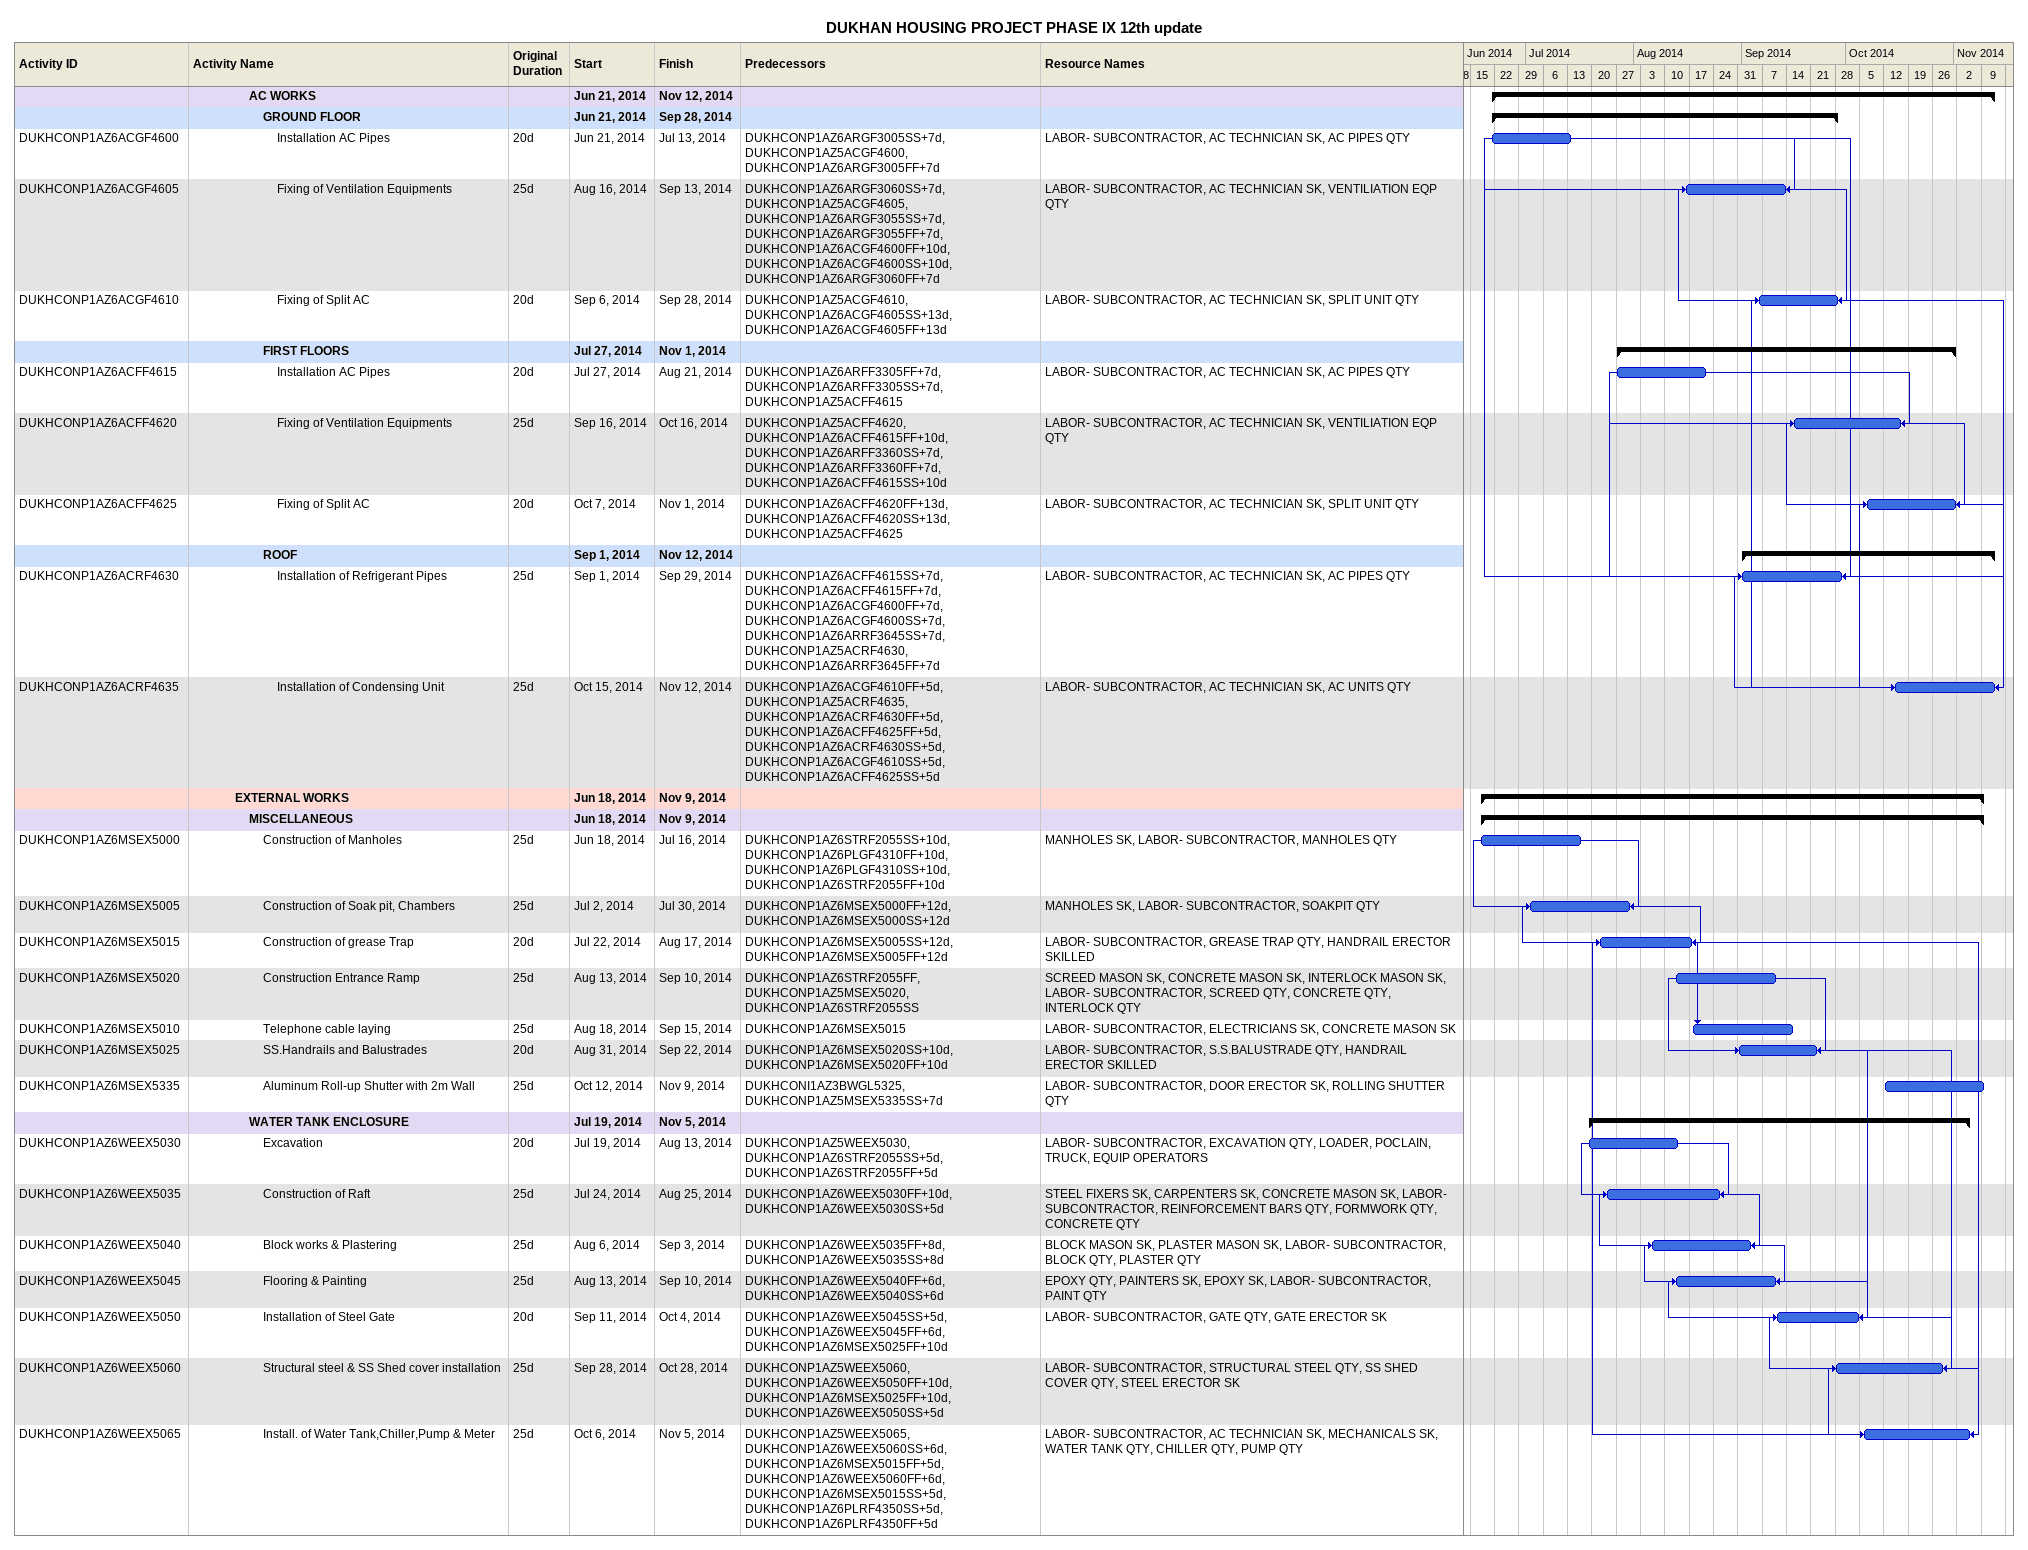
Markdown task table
DUKHAN HOUSING PROJECT PHASE IX 12th update

| ID | Level | Task | Original duration | Start | Finish | Predecessors | Resources |
|---|---|---|---|---|---|---|---|
|  | 5 | **AC WORKS** |  | 2014-06-21 | 2014-11-12 |  |  |
|  | 6 | **GROUND FLOOR** |  | 2014-06-21 | 2014-09-28 |  |  |
| DUKHCONP1AZ6ACGF4600 | 7 | Installation AC Pipes | 20d | 2014-06-21 | 2014-07-13 | DUKHCONP1AZ6ARGF3005SS+7d, DUKHCONP1AZ5ACGF4600, DUKHCONP1AZ6ARGF3005FF+7d | LABOR- SUBCONTRACTOR, AC TECHNICIAN SK, AC PIPES QTY |
| DUKHCONP1AZ6ACGF4605 | 7 | Fixing of Ventilation Equipments | 25d | 2014-08-16 | 2014-09-13 | DUKHCONP1AZ6ARGF3060SS+7d, DUKHCONP1AZ5ACGF4605, DUKHCONP1AZ6ARGF3055SS+7d, DUKHCONP1AZ6ARGF3055FF+7d, DUKHCONP1AZ6ACGF4600FF+10d, DUKHCONP1AZ6ACGF4600SS+10d, DUKHCONP1AZ6ARGF3060FF+7d | LABOR- SUBCONTRACTOR, AC TECHNICIAN SK, VENTILIATION EQP QTY |
| DUKHCONP1AZ6ACGF4610 | 7 | Fixing of Split AC | 20d | 2014-09-06 | 2014-09-28 | DUKHCONP1AZ5ACGF4610, DUKHCONP1AZ6ACGF4605SS+13d, DUKHCONP1AZ6ACGF4605FF+13d | LABOR- SUBCONTRACTOR, AC TECHNICIAN SK, SPLIT UNIT QTY |
|  | 6 | **FIRST FLOORS** |  | 2014-07-27 | 2014-11-01 |  |  |
| DUKHCONP1AZ6ACFF4615 | 7 | Installation AC Pipes | 20d | 2014-07-27 | 2014-08-21 | DUKHCONP1AZ6ARFF3305FF+7d, DUKHCONP1AZ6ARFF3305SS+7d, DUKHCONP1AZ5ACFF4615 | LABOR- SUBCONTRACTOR, AC TECHNICIAN SK, AC PIPES QTY |
| DUKHCONP1AZ6ACFF4620 | 7 | Fixing of Ventilation Equipments | 25d | 2014-09-16 | 2014-10-16 | DUKHCONP1AZ5ACFF4620, DUKHCONP1AZ6ACFF4615FF+10d, DUKHCONP1AZ6ARFF3360SS+7d, DUKHCONP1AZ6ARFF3360FF+7d, DUKHCONP1AZ6ACFF4615SS+10d | LABOR- SUBCONTRACTOR, AC TECHNICIAN SK, VENTILIATION EQP QTY |
| DUKHCONP1AZ6ACFF4625 | 7 | Fixing of Split AC | 20d | 2014-10-07 | 2014-11-01 | DUKHCONP1AZ6ACFF4620FF+13d, DUKHCONP1AZ6ACFF4620SS+13d, DUKHCONP1AZ5ACFF4625 | LABOR- SUBCONTRACTOR, AC TECHNICIAN SK, SPLIT UNIT QTY |
|  | 6 | **ROOF** |  | 2014-09-01 | 2014-11-12 |  |  |
| DUKHCONP1AZ6ACRF4630 | 7 | Installation of Refrigerant Pipes | 25d | 2014-09-01 | 2014-09-29 | DUKHCONP1AZ6ACFF4615SS+7d, DUKHCONP1AZ6ACFF4615FF+7d, DUKHCONP1AZ6ACGF4600FF+7d, DUKHCONP1AZ6ACGF4600SS+7d, DUKHCONP1AZ6ARRF3645SS+7d, DUKHCONP1AZ5ACRF4630, DUKHCONP1AZ6ARRF3645FF+7d | LABOR- SUBCONTRACTOR, AC TECHNICIAN SK, AC PIPES QTY |
| DUKHCONP1AZ6ACRF4635 | 7 | Installation of Condensing Unit | 25d | 2014-10-15 | 2014-11-12 | DUKHCONP1AZ6ACGF4610FF+5d, DUKHCONP1AZ5ACRF4635, DUKHCONP1AZ6ACRF4630FF+5d, DUKHCONP1AZ6ACFF4625FF+5d, DUKHCONP1AZ6ACRF4630SS+5d, DUKHCONP1AZ6ACGF4610SS+5d, DUKHCONP1AZ6ACFF4625SS+5d | LABOR- SUBCONTRACTOR, AC TECHNICIAN SK, AC UNITS QTY |
|  | 4 | **EXTERNAL WORKS** |  | 2014-06-18 | 2014-11-09 |  |  |
|  | 5 | **MISCELLANEOUS** |  | 2014-06-18 | 2014-11-09 |  |  |
| DUKHCONP1AZ6MSEX5000 | 6 | Construction of Manholes | 25d | 2014-06-18 | 2014-07-16 | DUKHCONP1AZ6STRF2055SS+10d, DUKHCONP1AZ6PLGF4310FF+10d, DUKHCONP1AZ6PLGF4310SS+10d, DUKHCONP1AZ6STRF2055FF+10d | MANHOLES SK, LABOR- SUBCONTRACTOR, MANHOLES QTY |
| DUKHCONP1AZ6MSEX5005 | 6 | Construction of Soak pit, Chambers | 25d | 2014-07-02 | 2014-07-30 | DUKHCONP1AZ6MSEX5000FF+12d, DUKHCONP1AZ6MSEX5000SS+12d | MANHOLES SK, LABOR- SUBCONTRACTOR, SOAKPIT QTY |
| DUKHCONP1AZ6MSEX5015 | 6 | Construction of grease Trap | 20d | 2014-07-22 | 2014-08-17 | DUKHCONP1AZ6MSEX5005SS+12d, DUKHCONP1AZ6MSEX5005FF+12d | LABOR- SUBCONTRACTOR, GREASE TRAP QTY, HANDRAIL ERECTOR SKILLED |
| DUKHCONP1AZ6MSEX5020 | 6 | Construction Entrance Ramp | 25d | 2014-08-13 | 2014-09-10 | DUKHCONP1AZ6STRF2055FF, DUKHCONP1AZ5MSEX5020, DUKHCONP1AZ6STRF2055SS | SCREED MASON SK, CONCRETE MASON SK, INTERLOCK MASON SK, LABOR- SUBCONTRACTOR, SCREED QTY, CONCRETE QTY, INTERLOCK QTY |
| DUKHCONP1AZ6MSEX5010 | 6 | Telephone cable laying | 25d | 2014-08-18 | 2014-09-15 | DUKHCONP1AZ6MSEX5015 | LABOR- SUBCONTRACTOR, ELECTRICIANS SK, CONCRETE MASON SK |
| DUKHCONP1AZ6MSEX5025 | 6 | SS.Handrails and Balustrades | 20d | 2014-08-31 | 2014-09-22 | DUKHCONP1AZ6MSEX5020SS+10d, DUKHCONP1AZ6MSEX5020FF+10d | LABOR- SUBCONTRACTOR, S.S.BALUSTRADE QTY, HANDRAIL ERECTOR SKILLED |
| DUKHCONP1AZ6MSEX5335 | 6 | Aluminum Roll-up Shutter with 2m Wall | 25d | 2014-10-12 | 2014-11-09 | DUKHCONI1AZ3BWGL5325, DUKHCONP1AZ5MSEX5335SS+7d | LABOR- SUBCONTRACTOR, DOOR ERECTOR SK, ROLLING SHUTTER QTY |
|  | 5 | **WATER TANK ENCLOSURE** |  | 2014-07-19 | 2014-11-05 |  |  |
| DUKHCONP1AZ6WEEX5030 | 6 | Excavation | 20d | 2014-07-19 | 2014-08-13 | DUKHCONP1AZ5WEEX5030, DUKHCONP1AZ6STRF2055SS+5d, DUKHCONP1AZ6STRF2055FF+5d | LABOR- SUBCONTRACTOR, EXCAVATION QTY, LOADER, POCLAIN, TRUCK, EQUIP OPERATORS |
| DUKHCONP1AZ6WEEX5035 | 6 | Construction of Raft | 25d | 2014-07-24 | 2014-08-25 | DUKHCONP1AZ6WEEX5030FF+10d, DUKHCONP1AZ6WEEX5030SS+5d | STEEL FIXERS SK, CARPENTERS SK, CONCRETE MASON SK, LABOR- SUBCONTRACTOR, REINFORCEMENT BARS QTY, FORMWORK QTY, CONCRETE QTY |
| DUKHCONP1AZ6WEEX5040 | 6 | Block works & Plastering | 25d | 2014-08-06 | 2014-09-03 | DUKHCONP1AZ6WEEX5035FF+8d, DUKHCONP1AZ6WEEX5035SS+8d | BLOCK MASON SK, PLASTER MASON SK, LABOR- SUBCONTRACTOR, BLOCK QTY, PLASTER QTY |
| DUKHCONP1AZ6WEEX5045 | 6 | Flooring & Painting | 25d | 2014-08-13 | 2014-09-10 | DUKHCONP1AZ6WEEX5040FF+6d, DUKHCONP1AZ6WEEX5040SS+6d | EPOXY QTY, PAINTERS SK, EPOXY SK, LABOR- SUBCONTRACTOR, PAINT QTY |
| DUKHCONP1AZ6WEEX5050 | 6 | Installation of Steel Gate | 20d | 2014-09-11 | 2014-10-04 | DUKHCONP1AZ6WEEX5045SS+5d, DUKHCONP1AZ6WEEX5045FF+6d, DUKHCONP1AZ6MSEX5025FF+10d | LABOR- SUBCONTRACTOR, GATE QTY, GATE ERECTOR SK |
| DUKHCONP1AZ6WEEX5060 | 6 | Structural steel & SS Shed cover installation | 25d | 2014-09-28 | 2014-10-28 | DUKHCONP1AZ5WEEX5060, DUKHCONP1AZ6WEEX5050FF+10d, DUKHCONP1AZ6MSEX5025FF+10d, DUKHCONP1AZ6WEEX5050SS+5d | LABOR- SUBCONTRACTOR, STRUCTURAL STEEL QTY, SS SHED COVER QTY, STEEL ERECTOR SK |
| DUKHCONP1AZ6WEEX5065 | 6 | Install. of Water Tank,Chiller,Pump & Meter | 25d | 2014-10-06 | 2014-11-05 | DUKHCONP1AZ5WEEX5065, DUKHCONP1AZ6WEEX5060SS+6d, DUKHCONP1AZ6MSEX5015FF+5d, DUKHCONP1AZ6WEEX5060FF+6d, DUKHCONP1AZ6MSEX5015SS+5d, DUKHCONP1AZ6PLRF4350SS+5d, DUKHCONP1AZ6PLRF4350FF+5d | LABOR- SUBCONTRACTOR, AC TECHNICIAN SK, MECHANICALS SK, WATER TANK QTY, CHILLER QTY, PUMP QTY |
